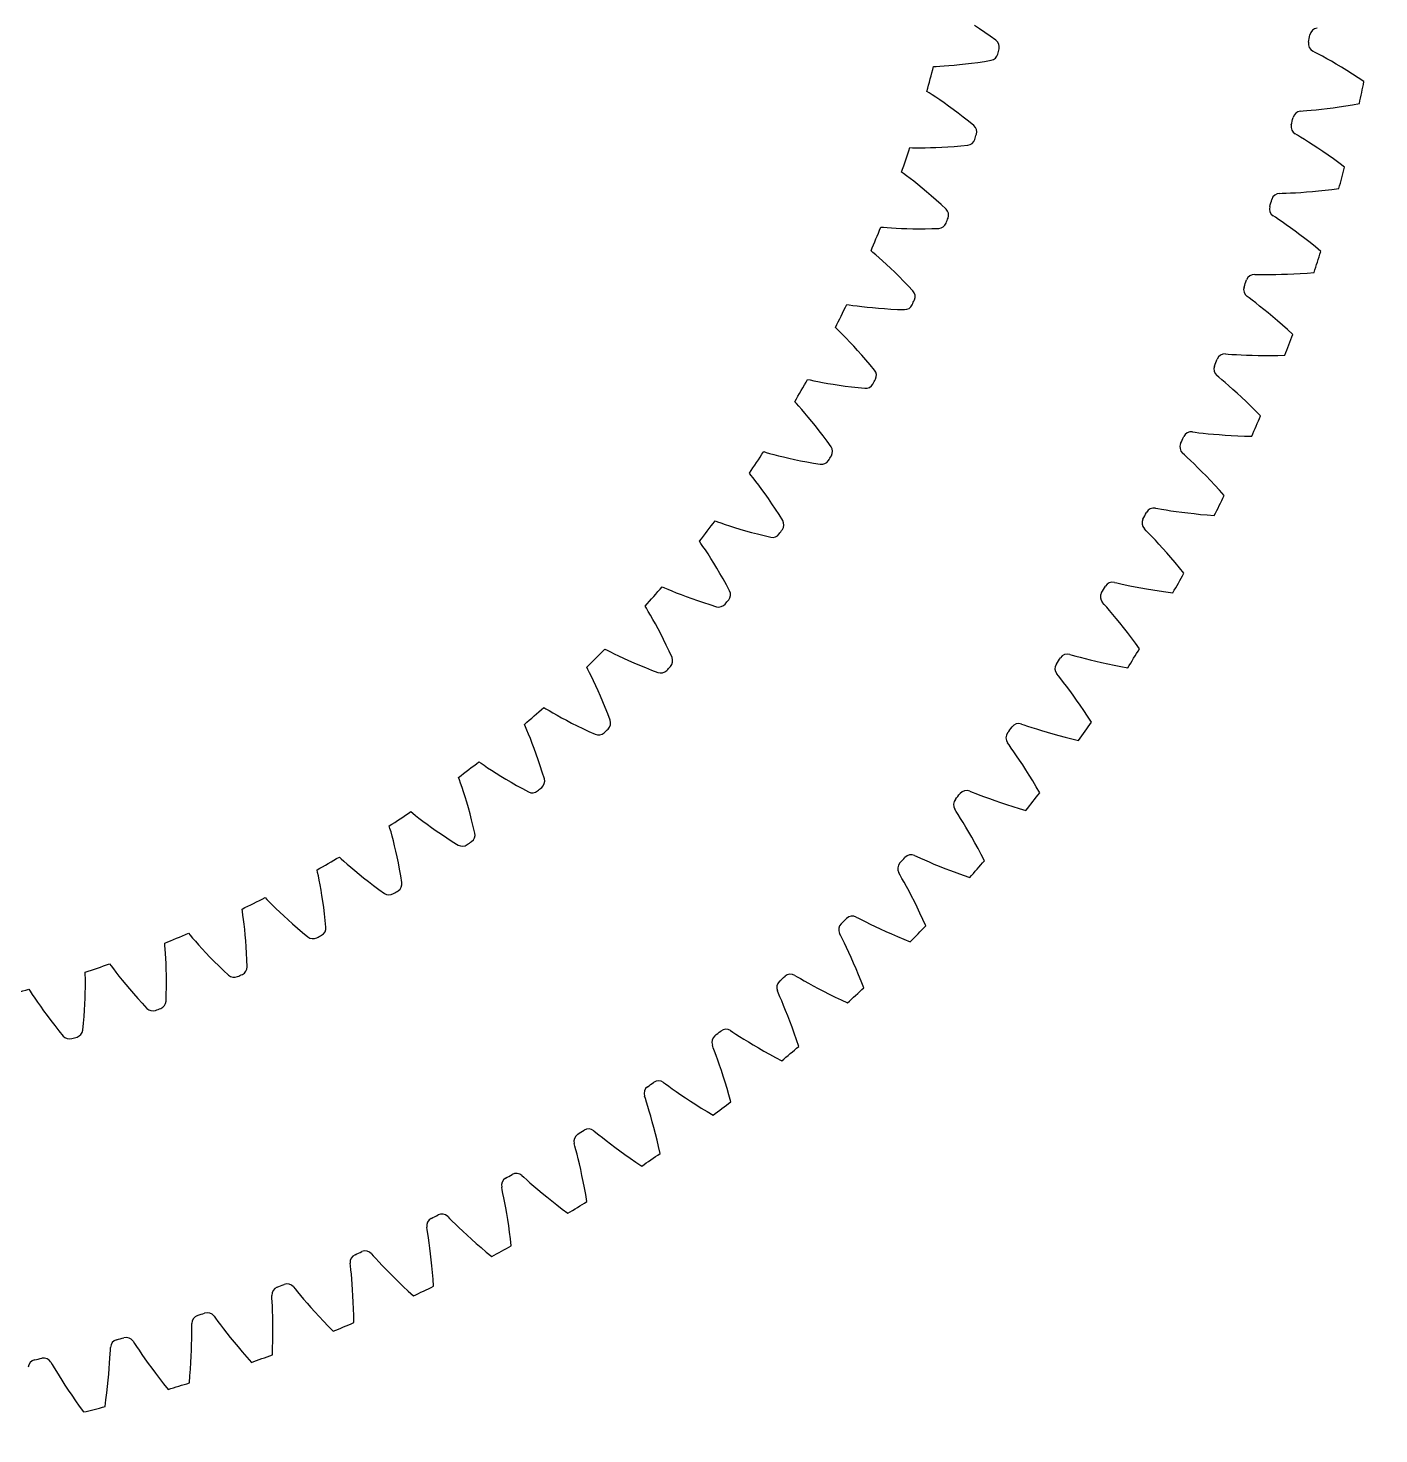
# Model space of a CAD drawing. Header units: millimetres. Extents: x -90 to 90, y -90 to 90.
# Drawn here: x -9.4 to 39.8, y -61.6 to -10.3 of the extents above; entities that cross this region are included whole.
import ezdxf

# ---------------------------------------------------------------- set-up
doc = ezdxf.new("R2010")
doc.units = ezdxf.units.MM

msp = doc.modelspace()

# ---------------------------------------------------------------- linework, layer by layer
at = {"layer": 'outer'}
msp.add_circle((0, 0), 90.087573, dxfattribs=at)
at = {"layer": 'thin_ring_external'}
for p, q in [((37.506953, -11.216888), (37.423847, -11.171244)), ((37.628694, -11.282355), (37.506953, -11.216888)), ((37.770674, -11.360193), (37.628694, -11.282355)), ((37.927481, -11.448), (37.770674, -11.360193)), ((38.096192, -11.544601), (37.927481, -11.448)), ((38.274918, -11.649318), (38.096192, -11.544601)), ((38.462314, -11.761716), (38.274918, -11.649318)), ((38.657362, -11.881505), (38.462314, -11.761716)), ((38.859255, -12.00848), (38.657362, -11.881505)), ((39.067335, -12.142497), (38.859255, -12.00848)), ((39.281048, -12.283451), (39.067335, -12.142497)), ((37.363087, -13.32709), (37.541875, -13.308826)), ((37.541875, -13.308826), (37.735081, -13.287222)), ((37.735081, -13.287222), (37.940702, -13.262151)), ((37.940702, -13.262151), (38.157331, -13.233477)), ((38.157331, -13.233477), (38.383919, -13.201061)), ((38.383919, -13.201061), (38.619645, -13.16477)), ((38.619645, -13.16477), (38.863846, -13.124476)), ((38.863846, -13.124476), (39.115973, -13.080055)), ((36.969736, -13.362657), (37.064136, -13.353796)), ((37.064136, -13.353796), (37.201867, -13.342098)), ((37.201867, -13.342098), (37.363087, -13.32709)), ((36.856589, -14.240717), (36.775922, -14.190889)), ((36.974828, -14.312314), (36.856589, -14.240717)), ((37.112648, -14.397301), (36.974828, -14.312314)), ((37.264768, -14.492999), (37.112648, -14.397301)), ((37.428326, -14.598089), (37.264768, -14.492999)), ((37.601472, -14.711795), (37.428326, -14.598089)), ((37.782885, -14.833615), (37.601472, -14.711795)), ((37.971561, -14.963207), (37.782885, -14.833615)), ((38.166708, -15.100325), (37.971561, -14.963207)), ((38.367673, -15.244792), (38.166708, -15.100325)), ((38.57391, -15.396475), (38.367673, -15.244792)), ((36.210508, -16.356256), (36.305238, -16.352227)), ((36.305238, -16.352227), (36.443387, -16.347576)), ((36.443387, -16.347576), (36.605163, -16.34082)), ((36.605163, -16.34082), (36.784649, -16.331709)), ((36.784649, -16.331709), (36.978706, -16.319999)), ((36.978706, -16.319999), (37.185339, -16.305459)), ((37.185339, -16.305459), (37.40315, -16.287883)), ((37.40315, -16.287883), (37.631098, -16.26708)), ((37.631098, -16.26708), (37.868369, -16.242873)), ((37.868369, -16.242873), (38.114309, -16.2151)), ((38.114309, -16.2151), (38.368375, -16.183611)), ((36.052674, -17.227393), (35.974657, -17.173511)), ((36.167103, -17.304935), (36.052674, -17.227393)), ((36.300405, -17.396847), (36.167103, -17.304935)), ((36.447439, -17.500188), (36.300405, -17.396847)), ((36.605418, -17.613493), (36.447439, -17.500188)), ((36.772532, -17.735891), (36.605418, -17.613493)), ((36.947488, -17.866815), (36.772532, -17.735891)), ((37.129302, -18.005872), (36.947488, -17.866815)), ((37.317192, -18.152776), (37.129302, -18.005872)), ((37.510519, -18.307316), (37.317192, -18.152776)), ((37.708742, -18.469331), (37.510519, -18.307316)), ((35.299415, -19.307183), (35.394228, -19.307996)), ((35.394228, -19.307996), (35.532433, -19.310406)), ((35.532433, -19.310406), (35.694343, -19.311919)), ((35.694343, -19.311919), (35.874061, -19.311985)), ((35.874061, -19.311985), (36.068463, -19.310198)), ((36.068463, -19.310198), (36.275569, -19.306229)), ((36.275569, -19.306229), (36.493993, -19.299797)), ((36.493993, -19.299797), (36.722706, -19.29066)), ((36.722706, -19.29066), (36.960904, -19.278599)), ((36.960904, -19.278599), (37.207941, -19.263421)), ((37.207941, -19.263421), (37.463283, -19.244945)), ((35.097307, -20.169125), (35.022143, -20.11133)), ((35.207628, -20.252408), (35.097307, -20.169125)), ((35.336062, -20.351007), (35.207628, -20.252408)), ((35.477628, -20.461721), (35.336062, -20.351007)), ((35.629615, -20.582944), (35.477628, -20.461721)), ((35.790262, -20.713716), (35.629615, -20.582944)), ((35.958304, -20.853403), (35.790262, -20.713716)), ((36.13278, -21.001561), (35.958304, -20.853403)), ((36.312925, -21.157868), (36.13278, -21.001561)), ((36.498108, -21.322077), (36.312925, -21.157868)), ((36.6878, -21.494002), (36.498108, -21.322077)), ((34.238835, -22.20774), (34.333482, -22.213393)), ((34.333482, -22.213393), (34.471385, -22.222857)), ((34.471385, -22.222857), (34.633006, -22.232635)), ((34.633006, -22.232635), (34.812486, -22.241877)), ((34.812486, -22.241877), (35.006726, -22.250019)), ((35.006726, -22.250019), (35.213764, -22.25663)), ((35.213764, -22.25663), (35.432232, -22.26136)), ((35.432232, -22.26136), (35.661113, -22.263912)), ((35.661113, -22.263912), (35.899616, -22.26403)), ((35.899616, -22.26403), (36.147106, -22.261485)), ((36.147106, -22.261485), (36.403059, -22.256072)), ((33.992979, -23.058238), (33.920864, -22.99668)), ((34.098903, -23.147045), (33.992979, -23.058238)), ((34.222136, -23.252074), (34.098903, -23.147045)), ((34.357864, -23.369872), (34.222136, -23.252074)), ((34.503463, -23.498697), (34.357864, -23.369872)), ((34.657223, -23.637501), (34.503463, -23.498697)), ((34.817914, -23.785586), (34.657223, -23.637501)), ((34.984597, -23.94246), (34.817914, -23.785586)), ((35.156526, -24.107761), (34.984597, -23.94246)), ((35.333083, -24.281212), (35.156526, -24.107761)), ((35.513748, -24.462599), (35.333083, -24.281212)), ((33.031535, -25.05036), (33.12577, -25.060838)), ((33.12577, -25.060838), (33.263009, -25.077331)), ((33.263009, -25.077331), (33.42392, -25.095348)), ((33.42392, -25.095348), (33.602694, -25.113743)), ((33.602694, -25.113743), (33.796265, -25.131792)), ((33.796265, -25.131792), (34.002695, -25.148966)), ((34.002695, -25.148966), (34.220637, -25.164845)), ((34.220637, -25.164845), (34.449089, -25.179081)), ((34.449089, -25.179081), (34.687275, -25.191377)), ((34.687275, -25.191377), (34.934571, -25.201472)), ((34.934571, -25.201472), (35.190467, -25.209135)), ((32.742572, -25.887195), (32.673694, -25.822035)), ((32.843824, -25.981295), (32.742572, -25.887195)), ((32.961532, -26.092479), (32.843824, -25.981295)), ((33.091069, -26.217053), (32.961532, -26.092479)), ((33.2299, -26.353145), (33.091069, -26.217053)), ((33.376372, -26.499619), (33.2299, -26.353145)), ((33.529292, -26.655716), (33.376372, -26.499619)), ((33.687748, -26.820896), (33.529292, -26.655716)), ((33.851012, -26.99476), (33.687748, -26.820896)), ((34.018482, -27.177), (33.851012, -26.99476)), ((34.18965, -27.367375), (34.018482, -27.177)), ((31.680663, -27.827626), (31.77424, -27.842902)), ((31.77424, -27.842902), (31.910458, -27.866381)), ((31.910458, -27.866381), (32.07024, -27.892591)), ((32.07024, -27.892591), (32.247841, -27.92009)), ((32.247841, -27.92009), (32.440238, -27.948)), ((32.440238, -27.948), (32.645522, -27.975692)), ((32.645522, -27.975692), (32.862368, -28.002678)), ((32.862368, -28.002678), (33.089795, -28.02856)), ((33.089795, -28.02856), (33.327043, -28.053002)), ((33.327043, -28.053002), (33.573501, -28.075711)), ((33.573501, -28.075711), (33.828672, -28.09643)), ((31.349348, -28.648615), (31.283887, -28.580023)), ((31.445663, -28.747762), (31.349348, -28.648615)), ((31.557541, -28.864811), (31.445663, -28.747762)), ((31.680547, -28.995837), (31.557541, -28.864811)), ((31.812249, -29.13884), (31.680547, -28.995837)), ((31.95105, -29.292602), (31.812249, -29.13884)), ((32.0958, -29.456303), (31.95105, -29.292602)), ((32.245616, -29.629359), (32.0958, -29.456303)), ((32.399789, -29.811333), (32.245616, -29.629359)), ((32.557735, -30.001886), (32.399789, -29.811333)), ((32.71896, -30.200753), (32.557735, -30.001886)), ((30.189745, -30.532293), (30.282419, -30.552327)), ((30.282419, -30.552327), (30.417261, -30.582731)), ((30.417261, -30.582731), (30.575496, -30.617066)), ((30.575496, -30.617066), (30.751462, -30.653597)), ((30.751462, -30.653597), (30.942182, -30.691294)), ((30.942182, -30.691294), (31.145785, -30.729432)), ((31.145785, -30.729432), (31.36097, -30.767455)), ((31.36097, -30.767455), (31.586779, -30.804916)), ((31.586779, -30.804916), (31.822469, -30.84144)), ((31.822469, -30.84144), (32.067446, -30.876704)), ((32.067446, -30.876704), (32.321226, -30.910425)), ((29.816942, -31.335293), (29.755068, -31.263449)), ((29.908068, -31.439229), (29.816942, -31.335293)), ((30.013824, -31.561838), (29.908068, -31.439229)), ((30.129979, -31.698974), (30.013824, -31.561838)), ((30.254207, -31.848516), (30.129979, -31.698974)), ((30.384977, -32.009164), (30.254207, -31.848516)), ((30.521179, -32.180043), (30.384977, -32.009164)), ((30.661963, -32.360523), (30.521179, -32.180043)), ((30.806643, -32.550131), (30.661963, -32.360523)), ((30.954654, -32.748501), (30.806643, -32.550131)), ((31.105514, -32.95534), (30.954654, -32.748501)), ((28.562669, -33.157304), (28.6542, -33.182045)), ((28.6542, -33.182045), (28.787313, -33.219294)), ((28.787313, -33.219294), (28.943589, -33.261663)), ((28.943589, -33.261663), (29.117459, -33.307132)), ((29.117459, -33.307132), (29.306006, -33.354518)), ((29.306006, -33.354518), (29.507396, -33.403002)), ((29.507396, -33.403002), (29.720359, -33.451963)), ((29.720359, -33.451963), (29.943961, -33.500906)), ((29.943961, -33.500906), (30.177478, -33.549416)), ((30.177478, -33.549416), (30.420336, -33.597143)), ((30.420336, -33.597143), (30.672063, -33.643778)), ((28.149351, -33.940222), (28.091227, -33.865312)), ((28.235051, -34.048675), (28.149351, -33.940222)), ((28.334408, -34.176524), (28.235051, -34.048675)), ((28.44341, -34.319413), (28.334408, -34.176524)), ((28.559841, -34.475102), (28.44341, -34.319413)), ((28.682237, -34.642218), (28.559841, -34.475102)), ((28.809536, -34.819829), (28.682237, -34.642218)), ((28.940921, -35.007261), (28.809536, -34.819829)), ((29.075731, -35.20401), (28.940921, -35.007261)), ((29.213419, -35.409678), (29.075731, -35.20401)), ((26.803681, -35.695813), (26.893829, -35.725195)), ((26.893829, -35.725195), (27.024867, -35.769192)), ((27.024867, -35.769192), (27.178775, -35.819485)), ((27.178775, -35.819485), (27.350098, -35.873773)), ((29.353521, -35.623951), (29.213419, -35.409678)), ((27.350098, -35.873773), (27.535979, -35.930724)), ((27.535979, -35.930724), (27.73463, -35.989428)), ((27.73463, -35.989428), (27.944816, -36.0492)), ((27.944816, -36.0492), (28.165627, -36.109495)), ((28.165627, -36.109495), (28.396362, -36.169866)), ((28.396362, -36.169866), (28.636466, -36.229931)), ((28.636466, -36.229931), (28.885484, -36.289359)), ((26.350926, -36.456605), (26.296703, -36.378824)), ((26.430977, -36.569292), (26.350926, -36.456605)), ((26.523676, -36.702048), (26.430977, -36.569292)), ((26.62524, -36.850315), (26.523676, -36.702048)), ((26.733569, -37.011747), (26.62524, -36.850315)), ((26.847272, -37.184894), (26.733569, -37.011747)), ((26.965337, -37.368773), (26.847272, -37.184894)), ((27.086979, -37.56267), (26.965337, -37.368773)), ((27.211568, -37.766045), (27.086979, -37.56267)), ((27.338575, -37.978476), (27.211568, -37.766045)), ((24.91737, -38.141194), (25.005901, -38.175141)), ((25.005901, -38.175141), (25.134521, -38.225772)), ((25.134521, -38.225772), (25.28566, -38.283858)), ((25.28566, -38.283858), (25.453987, -38.346823)), ((25.453987, -38.346823), (25.636718, -38.413191)), ((25.636718, -38.413191), (25.832113, -38.481962)), ((27.467553, -38.199623), (27.338575, -37.978476)), ((24.426359, -38.877876), (24.376178, -38.797428)), ((24.500552, -38.994504), (24.426359, -38.877876)), ((25.832113, -38.481962), (26.038972, -38.552387)), ((26.038972, -38.552387), (26.256416, -38.623879)), ((26.256416, -38.623879), (26.483768, -38.695953)), ((26.483768, -38.695953), (26.720492, -38.768199)), ((26.720492, -38.768199), (26.96615, -38.840264)), ((24.586352, -39.13182), (24.500552, -38.994504)), ((24.680212, -39.28508), (24.586352, -39.13182)), ((24.780157, -39.451832), (24.680212, -39.28508)), ((24.884871, -39.63056), (24.780157, -39.451832)), ((24.993393, -39.820227), (24.884871, -39.63056)), ((25.104976, -40.020082), (24.993393, -39.820227)), ((25.219017, -40.229553), (25.104976, -40.020082)), ((25.335012, -40.448192), (25.219017, -40.229553)), ((25.45253, -40.675636), (25.335012, -40.448192)), ((22.908657, -40.48707), (22.995339, -40.525493)), ((22.995339, -40.525493), (23.121206, -40.582625)), ((23.121206, -40.582625), (23.269182, -40.648353)), ((23.269182, -40.648353), (23.434075, -40.71983)), ((23.434075, -40.71983), (23.613178, -40.795443)), ((23.613178, -40.795443), (23.804807, -40.8741)), ((23.804807, -40.8741), (24.0078, -40.954996)), ((24.0078, -40.954996), (24.22131, -41.037498)), ((22.380671, -41.19772), (22.334663, -41.114815)), ((22.448812, -41.317984), (22.380671, -41.19772)), ((22.527488, -41.459501), (22.448812, -41.317984)), ((22.613401, -41.617354), (22.527488, -41.459501)), ((24.22131, -41.037498), (24.444686, -41.121086)), ((24.444686, -41.121086), (24.677412, -41.205326)), ((24.677412, -41.205326), (24.91907, -41.28984)), ((22.704701, -41.788992), (22.613401, -41.617354)), ((22.800152, -41.972833), (22.704701, -41.788992)), ((22.898848, -42.167794), (22.800152, -41.972833)), ((23.000081, -42.373086), (22.898848, -42.167794)), ((23.103278, -42.588107), (23.000081, -42.373086)), ((20.782782, -42.72732), (20.867389, -42.770118)), ((20.867389, -42.770118), (20.990175, -42.833603)), ((20.990175, -42.833603), (21.134602, -42.906801)), ((21.134602, -42.906801), (21.29563, -42.986605)), ((21.29563, -42.986605), (21.470639, -43.071263)), ((23.207958, -42.812383), (23.103278, -42.588107)), ((23.313709, -43.045531), (23.207958, -42.812383)), ((20.219199, -43.410083), (20.177484, -43.324937)), ((20.28111, -43.53367), (20.219199, -43.410083)), ((20.352458, -43.67902), (20.28111, -43.53367)), ((21.470639, -43.071263), (21.658001, -43.159603)), ((21.658001, -43.159603), (21.856599, -43.250759)), ((21.856599, -43.250759), (22.065618, -43.344054)), ((22.065618, -43.344054), (22.284434, -43.438939)), ((22.284434, -43.438939), (22.512555, -43.534952)), ((22.512555, -43.534952), (22.749583, -43.631696)), ((20.430199, -43.841053), (20.352458, -43.67902)), ((20.512616, -44.017129), (20.430199, -43.841053)), ((20.598555, -44.205604), (20.512616, -44.017129)), ((20.687167, -44.405351), (20.598555, -44.205604)), ((20.777786, -44.615544), (20.687167, -44.405351)), ((18.545292, -44.856099), (18.627603, -44.903162)), ((18.627603, -44.903162), (18.746988, -44.972833)), ((18.746988, -44.972833), (18.887489, -45.05331)), ((18.887489, -45.05331), (19.044231, -45.141232)), ((20.869869, -44.835554), (20.777786, -44.615544)), ((20.962961, -45.064882), (20.869869, -44.835554)), ((21.05667, -45.303126), (20.962961, -45.064882)), ((17.947582, -45.509194), (17.910269, -45.422029)), ((18.003102, -45.635781), (17.947582, -45.509194)), ((19.044231, -45.141232), (19.21469, -45.234716)), ((19.21469, -45.234716), (19.397297, -45.332507)), ((19.397297, -45.332507), (19.590982, -45.433685)), ((19.590982, -45.433685), (19.794964, -45.537531)), ((19.794964, -45.537531), (20.00865, -45.643465)), ((18.066935, -45.784585), (18.003102, -45.635781)), ((18.136301, -45.950376), (18.066935, -45.784585)), ((18.20962, -46.130431), (18.136301, -45.950376)), ((20.00865, -45.643465), (20.231571, -45.751001)), ((20.231571, -45.751001), (20.463349, -45.859721)), ((18.285824, -46.323048), (18.20962, -46.130431)), ((18.364121, -46.527059), (18.285824, -46.323048)), ((18.443889, -46.741605), (18.364121, -46.527059)), ((16.202024, -46.867853), (16.281825, -46.919058)), ((16.281825, -46.919058), (16.397496, -46.994734)), ((16.397496, -46.994734), (16.533705, -47.08228)), ((16.533705, -47.08228), (16.685753, -47.17809)), ((18.524618, -46.966029), (18.443889, -46.741605)), ((18.605878, -47.199812), (18.524618, -46.966029)), ((15.571746, -47.489578), (15.538933, -47.400621)), ((15.62073, -47.618834), (15.571746, -47.489578)), ((15.676882, -47.770703), (15.62073, -47.618834)), ((16.685753, -47.17809), (16.851216, -47.280156)), ((16.851216, -47.280156), (17.028592, -47.387144)), ((17.028592, -47.387144), (17.216858, -47.498079)), ((17.216858, -47.498079), (17.415271, -47.612206)), ((17.415271, -47.612206), (17.623269, -47.728912)), ((18.6873, -47.44253), (18.605878, -47.199812)), ((15.737692, -47.93982), (15.676882, -47.770703)), ((15.801721, -48.123383), (15.737692, -47.93982)), ((15.867991, -48.319641), (15.801721, -48.123383)), ((17.623269, -47.728912), (17.840409, -47.84769)), ((17.840409, -47.84769), (18.066333, -47.968103)), ((15.935769, -48.527383), (15.867991, -48.319641)), ((16.004478, -48.745722), (15.935769, -48.527383)), ((13.759092, -48.757335), (13.836173, -48.812547)), ((13.836173, -48.812547), (13.94783, -48.894031)), ((13.94783, -48.894031), (14.07939, -48.988418)), ((14.07939, -48.988418), (14.226349, -49.091867)), ((14.226349, -49.091867), (14.386384, -49.202248)), ((16.073642, -48.973976), (16.004478, -48.745722)), ((16.14286, -49.211603), (16.073642, -48.973976)), ((13.09789, -49.346066), (13.069661, -49.25555)), ((13.14021, -49.477655), (13.09789, -49.346066)), ((13.188534, -49.632193), (13.14021, -49.477655)), ((13.240629, -49.804194), (13.188534, -49.632193)), ((14.386384, -49.202248), (14.558065, -49.318153)), ((14.558065, -49.318153), (14.740421, -49.438557)), ((14.740421, -49.438557), (14.932749, -49.562665)), ((14.932749, -49.562665), (15.134516, -49.689841)), ((15.134516, -49.689841), (15.345308, -49.819551)), ((16.211782, -49.458161), (16.14286, -49.211603)), ((13.295203, -49.990788), (13.240629, -49.804194)), ((13.351365, -50.190172), (13.295203, -49.990788)), ((13.408447, -50.401104), (13.351365, -50.190172)), ((15.345308, -49.819551), (15.564789, -49.951342)), ((11.222867, -50.519614), (11.29703, -50.57869)), ((11.29703, -50.57869), (11.40438, -50.665769)), ((11.40438, -50.665769), (11.530949, -50.76675)), ((13.465918, -50.622667), (13.408447, -50.401104)), ((13.523337, -50.854155), (13.465918, -50.622667)), ((10.532467, -51.073816), (10.508897, -50.981976)), ((10.568013, -51.207394), (10.532467, -51.073816)), ((10.608383, -51.364198), (10.568013, -51.207394)), ((11.530949, -50.76675), (11.672434, -50.877568)), ((11.672434, -50.877568), (11.826624, -50.995977)), ((11.826624, -50.995977), (11.992163, -51.120497)), ((11.992163, -51.120497), (12.168133, -51.250055)), ((13.580331, -51.095006), (13.523337, -50.854155)), ((13.636574, -51.344762), (13.580331, -51.095006)), ((10.651628, -51.538635), (10.608383, -51.364198)), ((10.696603, -51.727771), (10.651628, -51.538635)), ((10.742511, -51.929764), (10.696603, -51.727771)), ((12.168133, -51.250055), (12.353873, -51.383822)), ((12.353873, -51.383822), (12.548884, -51.521133)), ((12.548884, -51.521133), (12.752777, -51.661437)), ((12.752777, -51.661437), (12.965243, -51.804264)), ((8.599969, -52.150093), (8.671018, -52.212879)), ((8.671018, -52.212879), (8.773781, -52.305325)), ((10.788748, -52.143335), (10.742511, -51.929764)), ((10.834831, -52.367543), (10.788748, -52.143335)), ((7.882171, -52.66832), (7.863321, -52.575397)), ((7.91085, -52.803539), (7.882171, -52.66832)), ((8.773781, -52.305325), (8.89503, -52.412638)), ((8.89503, -52.412638), (9.030671, -52.530536)), ((9.030671, -52.530536), (9.178614, -52.656663)), ((9.178614, -52.656663), (9.337579, -52.789473)), ((10.880356, -52.601661), (10.834831, -52.367543)), ((10.924977, -52.845109), (10.880356, -52.601661)), ((7.943161, -52.962199), (7.91085, -52.803539)), ((7.977443, -53.138617), (7.943161, -52.962199)), ((8.012701, -53.329803), (7.977443, -53.138617)), ((9.337579, -52.789473), (9.506705, -52.927847)), ((9.506705, -52.927847), (9.685372, -53.070924)), ((9.685372, -53.070924), (9.873117, -53.218014)), ((9.873117, -53.218014), (10.06958, -53.368545)), ((10.968394, -53.09741), (10.924977, -52.845109)), ((5.897238, -53.644519), (5.964988, -53.710851)), ((5.964988, -53.710851), (6.062898, -53.808424)), ((8.048235, -53.533877), (8.012701, -53.329803)), ((8.083508, -53.74953), (8.048235, -53.533877)), ((8.118082, -53.975799), (8.083508, -53.74953)), ((10.06958, -53.368545), (10.274476, -53.522034)), ((5.153916, -54.125419), (5.139835, -54.031654)), ((5.175653, -54.261926), (5.153916, -54.125419)), ((5.199821, -54.422029), (5.175653, -54.261926)), ((6.062898, -53.808424), (6.178508, -53.921787)), ((6.178508, -53.921787), (6.307953, -54.046457)), ((6.307953, -54.046457), (6.449263, -54.179974)), ((6.449263, -54.179974), (6.601239, -54.320728)), ((8.151593, -54.211936), (8.118082, -53.975799)), ((8.183726, -54.457344), (8.151593, -54.211936)), ((5.22505, -54.599967), (5.199821, -54.422029)), ((5.2505, -54.792704), (5.22505, -54.599967)), ((5.275568, -54.998325), (5.2505, -54.792704)), ((6.601239, -54.320728), (6.763079, -54.467557)), ((6.763079, -54.467557), (6.934207, -54.61957)), ((6.934207, -54.61957), (7.114197, -54.776054)), ((7.114197, -54.776054), (7.302718, -54.936421)), ((8.214203, -54.711534), (8.183726, -54.457344)), ((3.121727, -54.998993), (3.186002, -55.068697)), ((3.186002, -55.068697), (3.278801, -55.171142)), ((3.278801, -55.171142), (3.388473, -55.290261)), ((3.388473, -55.290261), (3.511383, -55.421377)), ((5.299782, -55.215499), (5.275568, -54.998325)), ((5.322758, -55.443238), (5.299782, -55.215499)), ((7.302718, -54.936421), (7.499509, -55.100172)), ((2.354819, -55.44131), (2.345545, -55.346949)), ((2.369558, -55.578749), (2.354819, -55.44131)), ((2.385519, -55.739877), (2.369558, -55.578749)), ((2.401629, -55.918872), (2.385519, -55.739877)), ((3.511383, -55.421377), (3.645691, -55.561936)), ((3.645691, -55.561936), (3.790282, -55.710266)), ((3.790282, -55.710266), (3.944413, -55.865167)), ((5.344168, -55.680778), (5.322758, -55.443238)), ((5.363729, -55.927506), (5.344168, -55.680778)), ((0.280676, -56.20998), (0.341308, -56.282875)), ((0.341308, -56.282875), (0.428755, -56.389925)), ((2.417205, -56.112657), (2.401629, -55.918872)), ((2.431741, -56.31929), (2.417205, -56.112657)), ((2.444835, -56.537417), (2.431741, -56.31929)), ((3.944413, -55.865167), (4.107557, -56.025719)), ((4.107557, -56.025719), (4.279321, -56.19119)), ((4.279321, -56.19119), (4.459408, -56.360974)), ((5.381187, -56.182921), (5.363729, -55.927506)), ((-0.507817, -56.612562), (-0.512261, -56.51785)), ((-0.500115, -56.750574), (-0.507817, -56.612562)), ((-0.492402, -56.912307), (-0.500115, -56.750574)), ((0.428755, -56.389925), (0.532201, -56.514488)), ((0.532201, -56.514488), (0.648256, -56.65171)), ((0.648256, -56.65171), (0.775212, -56.798943)), ((0.775212, -56.798943), (0.912041, -56.954462)), ((2.456153, -56.766032), (2.444835, -56.537417)), ((2.465406, -57.004355), (2.456153, -56.766032)), ((4.459408, -56.360974), (4.647581, -56.534559)), ((-2.618503, -57.274322), (-2.561672, -57.350218)), ((-2.561672, -57.350218), (-2.479805, -57.461593)), ((-0.485452, -57.09189), (-0.492402, -56.912307)), ((-0.479791, -57.286218), (-0.485452, -57.09189)), ((-0.475825, -57.493324), (-0.479791, -57.286218)), ((0.912041, -56.954462), (1.058062, -57.117031)), ((1.058062, -57.117031), (1.212794, -57.285704)), ((1.212794, -57.285704), (1.375886, -57.45973)), ((2.472342, -57.25176), (2.465406, -57.004355)), ((2.476737, -57.507733), (2.472342, -57.25176)), ((-3.426523, -57.636117), (-3.426125, -57.541303)), ((-3.425878, -57.774343), (-3.426523, -57.636117)), ((-3.426433, -57.936259), (-3.425878, -57.774343)), ((-2.479805, -57.461593), (-2.382854, -57.591276)), ((-2.382854, -57.591276), (-2.273957, -57.734244)), ((-2.273957, -57.734244), (-2.154685, -57.887767)), ((-2.154685, -57.887767), (-2.025975, -58.050071)), ((-0.473886, -57.711834), (-0.475825, -57.493324)), ((-0.474256, -57.940729), (-0.473886, -57.711834)), ((1.375886, -57.45973), (1.547068, -57.638487)), ((1.547068, -57.638487), (1.726133, -57.821455)), ((-5.568246, -58.189241), (-5.515365, -58.26794)), ((-5.515365, -58.26794), (-5.439291, -58.38335)), ((-5.439291, -58.38335), (-5.349088, -58.517814)), ((-3.439545, -58.517364), (-3.432932, -58.310326)), ((-3.432932, -58.310326), (-3.428662, -58.115963)), ((-3.428662, -58.115963), (-3.426433, -57.936259)), ((-2.025975, -58.050071), (-1.888446, -58.219883)), ((-1.888446, -58.219883), (-1.742527, -58.396237)), ((-1.742527, -58.396237), (-1.588534, -58.578363)), ((-0.482889, -58.426651), (-0.477184, -58.179214)), ((-0.477184, -58.179214), (-0.474256, -57.940729)), ((-6.420323, -58.988417), (-6.408921, -58.809062)), ((-6.408921, -58.809062), (-6.400099, -58.647385)), ((-6.400099, -58.647385), (-6.393685, -58.509307)), ((-6.393685, -58.509307), (-6.388447, -58.414636)), ((-5.349088, -58.517814), (-5.247633, -58.666157)), ((-5.247633, -58.666157), (-5.136356, -58.82557)), ((-5.136356, -58.82557), (-5.016101, -58.994233)), ((-3.460823, -58.964266), (-3.448766, -58.735689)), ((-3.448766, -58.735689), (-3.439545, -58.517364)), ((-1.588534, -58.578363), (-1.426703, -58.765628)), ((-1.426703, -58.765628), (-1.257214, -58.9575)), ((-0.491571, -58.682514), (-0.482889, -58.426651)), ((-8.560858, -58.952352), (-8.512064, -59.033649)), ((-8.512064, -59.033649), (-8.441982, -59.152792)), ((-8.441982, -59.152792), (-8.358763, -59.291687)), ((-8.358763, -59.291687), (-8.265015, -59.445016)), ((-6.472044, -59.606309), (-6.451688, -59.388739)), ((-6.451688, -59.388739), (-6.434511, -59.182309)), ((-6.434511, -59.182309), (-6.420323, -58.988417)), ((-5.016101, -58.994233), (-4.887422, -59.170847)), ((-4.887422, -59.170847), (-4.750699, -59.354421)), ((-4.750699, -59.354421), (-4.606206, -59.544173)), ((-3.494257, -59.449113), (-3.475924, -59.20229)), ((-3.475924, -59.20229), (-3.460823, -58.964266)), ((-8.265015, -59.445016), (-8.162022, -59.609903)), ((-8.162022, -59.609903), (-8.050536, -59.784487)), ((-8.050536, -59.784487), (-7.931043, -59.96744)), ((-6.522992, -60.070915), (-6.495757, -59.833972)), ((-6.495757, -59.833972), (-6.472044, -59.606309)), ((-4.606206, -59.544173), (-4.454148, -59.739457)), ((-4.454148, -59.739457), (-4.294677, -59.939733)), ((-3.515991, -59.704199), (-3.494257, -59.449113)), ((-7.931043, -59.96744), (-7.803871, -60.157757)), ((-7.803871, -60.157757), (-7.669256, -60.354638)), ((-7.669256, -60.354638), (-7.527367, -60.557432)), ((-6.588635, -60.570123), (-6.553903, -60.31648)), ((-6.553903, -60.31648), (-6.522992, -60.070915)), ((-7.527367, -60.557432), (-7.378331, -60.765589))]:
    msp.add_line(p, q, dxfattribs=at)
for centre, radius, start, end in [((-22, 0), 60.25, 349.625457, 349.886738), ((37.609208, -10.632253), 0.3, 96.524778, 169.886738), ((37.560103, -10.903972), 0.3, 169.625457, 242.987417), ((-22, 0), 62.5, 347.919787, 348.665579), ((-22, 0), 60.25, 346.698628, 346.959909), ((36.988562, -13.662065), 0.3, 93.597949, 166.959909), ((36.925647, -13.930923), 0.3, 166.698628, 240.060588), ((-22, 0), 62.5, 344.992957, 345.73875), ((36.214022, -16.656235), 0.3, 90.671119, 164.033079), ((36.137461, -16.921529), 0.3, 163.771799, 237.133759), ((-22, 0), 60.25, 343.771799, 344.033079), ((-22, 0), 62.5, 342.066128, 342.811921), ((35.287608, -19.60695), 0.3, 87.74429, 161.10625), ((35.1976, -19.867989), 0.3, 160.844969, 234.206929), ((-22, 0), 60.25, 340.844969, 341.10625), ((-22, 0), 62.5, 339.139299, 339.885091), ((-22, 0), 60.25, 337.91814, 338.179421), ((34.211737, -22.506514), 0.3, 84.817461, 158.179421), ((34.108518, -22.762616), 0.3, 157.91814, 231.2801), ((-22, 0), 62.5, 336.21247, 336.958262), ((32.989216, -25.34736), 0.3, 81.890632, 155.252592), ((32.873055, -25.597858), 0.3, 154.991311, 228.353271), ((-22, 0), 60.25, 334.991311, 335.252592), ((-22, 0), 62.5, 333.28564, 334.031433), ((-22, 0), 60.25, 332.064482, 332.325762), ((31.623234, -28.122078), 0.3, 78.963802, 152.325762), ((31.494434, -28.366318), 0.3, 152.064482, 225.426442), ((-22, 0), 62.5, 330.358811, 331.104604), ((-22, 0), 60.25, 329.137652, 329.398933), ((30.117356, -30.823428), 0.3, 76.036973, 149.398933), ((29.976253, -31.060773), 0.3, 149.137652, 222.499612), ((-22, 0), 60.25, 326.210823, 326.472104), ((28.475509, -33.444364), 0.3, 73.110144, 146.472104), ((-22, 0), 62.5, 327.431982, 328.177774), ((28.322471, -33.674194), 0.3, 146.210823, 219.572783), ((-22, 0), 60.25, 323.283994, 323.545275), ((26.701978, -35.978047), 0.3, 70.183314, 143.545275), ((-22, 0), 62.5, 324.505153, 325.250945), ((26.537404, -36.199764), 0.3, 143.283994, 216.645954), ((-22, 0), 60.25, 320.357164, 320.618445), ((24.801388, -38.417868), 0.3, 67.256485, 140.618445), ((-22, 0), 62.5, 321.578323, 322.324116), ((24.625709, -38.630892), 0.3, 140.357164, 213.719125), ((22.778699, -40.75746), 0.3, 64.329656, 137.691616), ((22.592372, -40.961236), 0.3, 137.430335, 210.792295), ((-22, 0), 60.25, 317.430335, 317.691616), ((-22, 0), 62.5, 318.651494, 319.397286), ((20.442698, -43.184718), 0.3, 134.503506, 207.865466), ((-22, 0), 60.25, 314.503506, 314.764787), ((20.639188, -42.990722), 0.3, 61.402827, 134.764787), ((-22, 0), 62.5, 315.724665, 316.470457), ((18.182297, -45.295535), 0.3, 131.576677, 204.938637), ((-22, 0), 60.25, 311.576677, 311.837958), ((18.388436, -45.111825), 0.3, 58.475997, 131.837958), ((-22, 0), 62.5, 312.797835, 313.543628), ((15.817065, -47.288182), 0.3, 128.649847, 202.011807), ((-22, 0), 60.25, 308.649847, 308.911128), ((16.032315, -47.115237), 0.3, 55.549168, 128.911128), ((-22, 0), 62.5, 309.871006, 310.616799), ((13.353172, -49.157459), 0.3, 125.723018, 199.084978), ((-22, 0), 60.25, 305.723018, 305.984299), ((13.576972, -48.99573), 0.3, 52.622339, 125.984299), ((-22, 0), 62.5, 306.944177, 307.689969), ((10.797047, -50.89849), 0.3, 122.796189, 196.158149), ((-22, 0), 60.25, 302.796189, 303.05747), ((11.028813, -50.748399), 0.3, 49.69551, 123.05747), ((-22, 0), 62.5, 304.017348, 304.76314), ((8.155358, -52.506732), 0.3, 119.86936, 193.23132), ((-22, 0), 60.25, 299.86936, 300.13064), ((8.394485, -52.368672), 0.3, 46.76868, 120.13064), ((-22, 0), 62.5, 301.090518, 301.836311), ((5.434997, -53.97799), 0.3, 116.94253, 190.30449), ((-22, 0), 60.25, 296.94253, 297.203811), ((5.680862, -53.85232), 0.3, 43.841851, 117.203811), ((-22, 0), 62.5, 298.163689, 298.909482), ((2.643061, -55.308426), 0.3, 114.015701, 187.377661), ((-22, 0), 60.25, 294.015701, 294.276982), ((2.895022, -55.195474), 0.3, 40.915022, 114.276982), ((-0.213165, -56.494569), 0.3, 111.088872, 184.450832), ((-22, 0), 60.25, 291.088872, 291.350153), ((0.044234, -56.394629), 0.3, 37.988193, 111.350153), ((-22, 0), 62.5, 295.23686, 295.982652), ((-3.126231, -57.533324), 0.3, 108.162042, 181.524003), ((-22, 0), 60.25, 288.162042, 288.423323), ((-2.864064, -57.446658), 0.3, 35.061363, 108.423323), ((-22, 0), 62.5, 292.310031, 293.055823), ((-6.088537, -58.421981), 0.3, 105.235213, 178.597173), ((-22, 0), 60.25, 285.235213, 285.496494), ((-5.822287, -58.348814), 0.3, 32.134534, 105.496494), ((-9.092353, -59.158221), 0.3, 102.308384, 175.670344), ((-22, 0), 60.25, 282.308384, 282.569665), ((-8.822715, -59.098745), 0.3, 29.207705, 102.569665), ((-22, 0), 62.5, 289.383201, 290.128994), ((-22, 0), 62.5, 286.456372, 287.202165), ((-22, 0), 62.5, 283.529543, 284.275335)]:
    msp.add_arc(centre, radius, start, end, dxfattribs=at)
at = {"layer": 'thin_ring_internal'}
for p, q in [((25.274847, -10.364204), (25.087733, -10.241519)), ((25.468302, -10.49468), (25.274847, -10.364204)), ((25.667441, -10.632824), (25.468302, -10.49468)), ((25.871946, -10.777505), (25.667441, -10.632824)), ((23.601031, -11.732795), (23.692735, -11.728882)), ((23.692735, -11.728882), (23.827088, -11.722051)), ((23.827088, -11.722051), (23.984471, -11.712432)), ((23.984471, -11.712432), (24.15914, -11.699777)), ((24.15914, -11.699777), (24.348049, -11.683822)), ((24.348049, -11.683822), (24.549259, -11.664317)), ((24.549259, -11.664317), (24.761412, -11.641032)), ((24.761412, -11.641032), (24.983492, -11.613758)), ((24.983492, -11.613758), (25.214705, -11.5823)), ((25.214705, -11.5823), (25.454406, -11.54648)), ((25.454406, -11.54648), (25.701812, -11.50717)), ((23.43551, -12.688857), (23.358049, -12.639617)), ((23.548448, -12.76195), (23.43551, -12.688857)), ((23.679936, -12.848972), (23.548448, -12.76195)), ((23.824877, -12.947266), (23.679936, -12.848972)), ((23.980499, -13.055537), (23.824877, -12.947266)), ((24.145, -13.173035), (23.980499, -13.055537)), ((24.317087, -13.299276), (24.145, -13.173035)), ((24.495777, -13.433937), (24.317087, -13.299276)), ((24.680284, -13.576786), (24.495777, -13.433937)), ((24.869961, -13.727658), (24.680284, -13.576786)), ((25.064566, -13.885404), (24.869961, -13.727658)), ((22.736034, -14.690124), (22.827798, -14.692218)), ((22.827798, -14.692218), (22.96231, -14.694188)), ((22.96231, -14.694188), (23.119985, -14.694883)), ((23.119985, -14.694883), (23.295108, -14.693679)), ((23.295108, -14.693679), (23.484655, -14.690114)), ((23.484655, -14.690114), (23.686711, -14.68381)), ((23.686711, -14.68381), (23.899933, -14.674451)), ((23.899933, -14.674451), (24.123321, -14.66176)), ((24.123321, -14.66176), (24.356096, -14.645491)), ((24.356096, -14.645491), (24.597627, -14.625425)), ((24.597627, -14.625425), (24.847074, -14.60238)), ((22.508338, -15.633314), (22.434263, -15.579113)), ((22.616254, -15.713637), (22.508338, -15.633314)), ((22.741769, -15.809072), (22.616254, -15.713637)), ((22.87997, -15.916635), (22.741769, -15.809072)), ((23.028178, -16.034853), (22.87997, -15.916635)), ((23.184642, -16.162858), (23.028178, -16.034853)), ((23.348105, -16.300084), (23.184642, -16.162858)), ((23.517604, -16.446143), (23.348105, -16.300084)), ((23.692373, -16.600754), (23.517604, -16.446143)), ((23.871777, -16.763708), (23.692373, -16.600754)), ((24.055649, -16.933845), (23.871777, -16.763708)), ((21.679471, -17.584548), (21.770901, -17.592639)), ((21.770901, -17.592639), (21.904997, -17.603402)), ((21.904997, -17.603402), (22.062288, -17.614408)), ((22.062288, -17.614408), (22.237115, -17.624661)), ((22.237115, -17.624661), (22.42649, -17.6335)), ((22.42649, -17.6335), (22.628525, -17.640425)), ((22.628525, -17.640425), (22.841902, -17.645031)), ((22.841902, -17.645031), (23.065642, -17.646977)), ((23.065642, -17.646977), (23.298983, -17.645968)), ((23.298983, -17.645968), (23.541309, -17.641742)), ((23.541309, -17.641742), (23.79173, -17.635061)), ((21.390575, -18.510827), (21.320203, -18.451897)), ((21.493006, -18.598036), (21.390575, -18.510827)), ((21.61201, -18.701475), (21.493006, -18.598036)), ((21.742881, -18.817847), (21.61201, -18.701475)), ((21.88304, -18.945505), (21.742881, -18.817847)), ((22.030797, -19.083469), (21.88304, -18.945505)), ((22.184934, -19.231092), (22.030797, -19.083469)), ((22.344519, -19.387924), (22.184934, -19.231092)), ((22.508801, -19.553634), (22.344519, -19.387924)), ((22.677164, -19.727973), (22.508801, -19.553634)), ((22.849514, -19.909771), (22.677164, -19.727973)), ((20.435865, -20.403673), (20.52657, -20.417726)), ((20.52657, -20.417726), (20.659675, -20.437236)), ((20.659675, -20.437236), (20.81591, -20.458506)), ((20.81591, -20.458506), (20.989692, -20.480171)), ((20.989692, -20.480171), (21.178083, -20.501377)), ((21.178083, -20.501377), (21.379233, -20.5215)), ((21.379233, -20.5215), (21.591852, -20.540052)), ((21.591852, -20.540052), (21.814986, -20.556628)), ((21.814986, -20.556628), (22.047892, -20.570882)), ((22.047892, -20.570882), (22.289976, -20.582513)), ((22.289976, -20.582513), (22.540298, -20.592225)), ((20.087007, -21.309073), (20.02064, -21.245667)), ((20.183514, -21.402795), (20.087007, -21.309073)), ((20.295499, -21.513796), (20.183514, -21.402795)), ((20.418478, -21.638478), (20.295499, -21.513796)), ((20.549987, -21.775029), (20.418478, -21.638478)), ((20.688405, -21.922361), (20.549987, -21.775029)), ((20.832557, -22.07975), (20.688405, -21.922361)), ((20.981543, -22.246683), (20.832557, -22.07975)), ((21.134636, -22.422783), (20.981543, -22.246683)), ((21.291235, -22.60776), (21.134636, -22.422783)), ((21.451326, -22.800442), (21.291235, -22.60776)), ((19.010543, -23.135425), (19.100135, -23.15538)), ((19.100135, -23.15538), (19.231678, -23.183555)), ((19.231678, -23.183555), (19.386188, -23.214997)), ((19.386188, -23.214997), (19.55818, -23.247982)), ((19.55818, -23.247982), (19.744782, -23.281463)), ((19.744782, -23.281463), (19.944184, -23.3147)), ((19.944184, -23.3147), (20.155135, -23.347118)), ((20.155135, -23.347118), (20.376707, -23.378251)), ((20.376707, -23.378251), (20.608183, -23.407708)), ((20.608183, -23.407708), (20.848987, -23.435148)), ((20.848987, -23.435148), (21.098138, -23.46121)), ((18.603215, -24.01607), (18.541137, -23.948459)), ((18.693387, -24.115903), (18.603215, -24.01607)), ((18.797871, -24.233991), (18.693387, -24.115903)), ((18.912433, -24.366449), (18.797871, -24.233991)), ((19.034729, -24.51131), (18.912433, -24.366449)), ((19.163215, -24.667379), (19.034729, -24.51131)), ((19.296765, -24.833859), (19.163215, -24.667379)), ((19.434513, -25.010179), (19.296765, -24.833859)), ((19.575761, -25.195915), (19.434513, -25.010179)), ((19.719927, -25.390738), (19.575761, -25.195915)), ((19.867073, -25.593477), (19.719927, -25.390738)), ((17.409607, -25.768108), (17.497702, -25.79388)), ((17.497702, -25.79388), (17.627121, -25.830598)), ((17.627121, -25.830598), (17.779243, -25.872078)), ((17.779243, -25.872078), (17.94871, -25.916241)), ((17.94871, -25.916241), (18.132722, -25.961855)), ((18.132722, -25.961855), (18.329524, -26.008062)), ((18.329524, -26.008062), (18.537903, -26.054208)), ((18.537903, -26.054208), (18.756964, -26.099766)), ((18.756964, -26.099766), (18.986018, -26.144299)), ((16.945554, -26.620227), (16.888031, -26.548701)), ((17.029003, -26.725744), (16.945554, -26.620227)), ((18.986018, -26.144299), (19.224512, -26.187429)), ((19.224512, -26.187429), (19.471425, -26.229731)), ((17.125541, -26.850413), (17.029003, -26.725744)), ((17.231194, -26.99008), (17.125541, -26.850413)), ((17.343755, -27.142629), (17.231194, -26.99008)), ((17.461757, -27.306767), (17.343755, -27.142629)), ((17.584133, -27.481625), (17.461757, -27.306767)), ((17.710055, -27.666577), (17.584133, -27.481625)), ((17.838852, -27.861153), (17.710055, -27.666577)), ((17.969968, -28.064988), (17.838852, -27.861153)), ((18.103539, -28.276917), (17.969968, -28.064988)), ((15.639913, -28.290448), (15.726134, -28.321927)), ((15.726134, -28.321927), (15.852874, -28.36703)), ((15.852874, -28.36703), (16.001958, -28.418371)), ((16.001958, -28.418371), (16.168174, -28.473523)), ((16.168174, -28.473523), (16.348808, -28.531075)), ((16.348808, -28.531075), (16.542167, -28.590054)), ((16.542167, -28.590054), (16.747082, -28.649729)), ((16.747082, -28.649729), (16.962694, -28.709518)), ((15.121123, -29.110393), (15.068401, -29.035257)), ((15.197492, -29.221141), (15.121123, -29.110393)), ((16.962694, -28.709518), (17.188345, -28.768936)), ((17.188345, -28.768936), (17.423508, -28.827572)), ((17.423508, -28.827572), (17.667125, -28.885932)), ((15.285669, -29.351857), (15.197492, -29.221141)), ((15.381962, -29.498135), (15.285669, -29.351857)), ((15.484304, -29.657719), (15.381962, -29.498135)), ((15.591318, -29.829224), (15.484304, -29.657719)), ((15.701996, -30.011711), (15.591318, -29.829224)), ((15.815552, -30.204503), (15.701996, -30.011711)), ((15.931348, -30.407086), (15.815552, -30.204503)), ((13.709039, -30.691644), (13.793016, -30.728695)), ((13.793016, -30.728695), (13.916536, -30.781991)), ((16.048851, -30.61906), (15.931348, -30.407086)), ((16.168275, -30.839271), (16.048851, -30.61906)), ((13.916536, -30.781991), (14.061942, -30.842972)), ((14.061942, -30.842972), (14.224195, -30.908877)), ((14.224195, -30.908877), (14.400679, -30.978119)), ((14.400679, -30.978119), (14.589766, -31.049619)), ((14.589766, -31.049619), (14.790339, -31.122569)), ((14.790339, -31.122569), (15.00158, -31.19633)), ((15.00158, -31.19633), (15.222861, -31.270379)), ((13.137733, -31.475903), (13.090038, -31.39748)), ((13.206695, -31.591409), (13.137733, -31.475903)), ((13.286134, -31.727612), (13.206695, -31.591409)), ((13.372654, -31.879874), (13.286134, -31.727612)), ((15.222861, -31.270379), (15.453686, -31.344271)), ((15.453686, -31.344271), (15.692964, -31.418439)), ((13.464339, -32.04581), (13.372654, -31.879874)), ((13.559908, -32.223947), (13.464339, -32.04581)), ((13.658414, -32.413282), (13.559908, -32.223947)), ((13.759117, -32.613088), (13.658414, -32.413282)), ((13.861415, -32.822811), (13.759117, -32.613088)), ((11.625254, -32.961414), (11.706628, -33.003878)), ((11.706628, -33.003878), (11.826397, -33.065138)), ((11.826397, -33.065138), (11.967504, -33.135499)), ((11.967504, -33.135499), (12.125099, -33.211874)), ((12.125099, -33.211874), (12.296676, -33.292511)), ((12.296676, -33.292511), (12.480682, -33.376224)), ((13.964803, -33.042016), (13.861415, -32.822811)), ((14.069569, -33.269566), (13.964803, -33.042016)), ((11.003878, -33.706628), (10.961414, -33.625254)), ((11.065138, -33.826397), (11.003878, -33.706628)), ((12.480682, -33.376224), (12.676055, -33.462136)), ((12.676055, -33.462136), (12.882019, -33.549556)), ((12.882019, -33.549556), (13.097983, -33.637919)), ((13.097983, -33.637919), (13.323481, -33.726748)), ((13.323481, -33.726748), (13.557396, -33.816408)), ((11.135499, -33.967504), (11.065138, -33.826397)), ((11.211874, -34.125099), (11.135499, -33.967504)), ((11.292511, -34.296676), (11.211874, -34.125099)), ((11.376224, -34.480682), (11.292511, -34.296676)), ((11.462136, -34.676055), (11.376224, -34.480682)), ((11.549556, -34.882019), (11.462136, -34.676055)), ((9.39748, -35.090038), (9.475903, -35.137733)), ((9.475903, -35.137733), (9.591409, -35.206695)), ((9.591409, -35.206695), (9.727612, -35.286134)), ((9.727612, -35.286134), (9.879874, -35.372654)), ((11.637919, -35.097983), (11.549556, -34.882019)), ((11.726748, -35.323481), (11.637919, -35.097983)), ((11.816408, -35.557396), (11.726748, -35.323481)), ((8.728695, -35.793016), (8.691644, -35.709039)), ((8.781991, -35.916536), (8.728695, -35.793016)), ((9.879874, -35.372654), (10.04581, -35.464339)), ((10.04581, -35.464339), (10.223947, -35.559908)), ((10.223947, -35.559908), (10.413282, -35.658414)), ((10.413282, -35.658414), (10.613088, -35.759117)), ((10.613088, -35.759117), (10.822811, -35.861415)), ((8.842972, -36.061942), (8.781991, -35.916536)), ((8.908877, -36.224195), (8.842972, -36.061942)), ((8.978119, -36.400679), (8.908877, -36.224195)), ((10.822811, -35.861415), (11.042016, -35.964803)), ((11.042016, -35.964803), (11.269566, -36.069569)), ((9.049619, -36.589766), (8.978119, -36.400679)), ((9.122569, -36.790339), (9.049619, -36.589766)), ((9.19633, -37.00158), (9.122569, -36.790339)), ((7.035257, -37.068401), (7.110393, -37.121123)), ((7.110393, -37.121123), (7.221141, -37.197492)), ((7.221141, -37.197492), (7.351857, -37.285669)), ((7.351857, -37.285669), (7.498135, -37.381962)), ((7.498135, -37.381962), (7.657719, -37.484304)), ((9.270379, -37.222861), (9.19633, -37.00158)), ((9.344271, -37.453686), (9.270379, -37.222861)), ((6.321927, -37.726134), (6.290448, -37.639913)), ((6.36703, -37.852874), (6.321927, -37.726134)), ((6.418371, -38.001958), (6.36703, -37.852874)), ((7.657719, -37.484304), (7.829224, -37.591318)), ((7.829224, -37.591318), (8.011711, -37.701996)), ((8.011711, -37.701996), (8.204503, -37.815552)), ((8.204503, -37.815552), (8.407086, -37.931348)), ((9.418439, -37.692964), (9.344271, -37.453686)), ((6.473523, -38.168174), (6.418371, -38.001958)), ((6.531075, -38.348808), (6.473523, -38.168174)), ((6.590054, -38.542167), (6.531075, -38.348808)), ((8.407086, -37.931348), (8.61906, -38.048851)), ((8.61906, -38.048851), (8.839271, -38.168275)), ((4.548701, -38.888031), (4.620227, -38.945554)), ((6.649729, -38.747082), (6.590054, -38.542167)), ((6.709518, -38.962694), (6.649729, -38.747082)), ((3.79388, -39.497702), (3.768108, -39.409607)), ((4.620227, -38.945554), (4.725744, -39.029003)), ((4.725744, -39.029003), (4.850413, -39.125541)), ((4.850413, -39.125541), (4.99008, -39.231194)), ((4.99008, -39.231194), (5.142629, -39.343755)), ((5.142629, -39.343755), (5.306767, -39.461757)), ((6.768936, -39.188345), (6.709518, -38.962694)), ((6.827572, -39.423508), (6.768936, -39.188345)), ((6.885932, -39.667125), (6.827572, -39.423508)), ((3.830598, -39.627121), (3.79388, -39.497702)), ((3.872078, -39.779243), (3.830598, -39.627121)), ((3.916241, -39.94871), (3.872078, -39.779243)), ((3.961855, -40.132722), (3.916241, -39.94871)), ((5.306767, -39.461757), (5.481625, -39.584133)), ((5.481625, -39.584133), (5.666577, -39.710055)), ((5.666577, -39.710055), (5.861153, -39.838852)), ((5.861153, -39.838852), (6.064988, -39.969968)), ((4.008062, -40.329524), (3.961855, -40.132722)), ((4.054208, -40.537903), (4.008062, -40.329524)), ((6.064988, -39.969968), (6.276917, -40.103539)), ((1.948459, -40.541137), (2.01607, -40.603215)), ((2.01607, -40.603215), (2.115903, -40.693387)), ((2.115903, -40.693387), (2.233991, -40.797871)), ((2.233991, -40.797871), (2.366449, -40.912433)), ((2.366449, -40.912433), (2.51131, -41.034729)), ((4.099766, -40.756964), (4.054208, -40.537903)), ((4.144299, -40.986018), (4.099766, -40.756964)), ((1.15538, -41.100135), (1.135425, -41.010543)), ((1.183555, -41.231678), (1.15538, -41.100135)), ((1.214997, -41.386188), (1.183555, -41.231678)), ((1.247982, -41.55818), (1.214997, -41.386188)), ((2.51131, -41.034729), (2.667379, -41.163215)), ((2.667379, -41.163215), (2.833859, -41.296765)), ((2.833859, -41.296765), (3.010179, -41.434513)), ((3.010179, -41.434513), (3.195915, -41.575761)), ((4.187429, -41.224512), (4.144299, -40.986018)), ((4.229731, -41.471425), (4.187429, -41.224512)), ((1.281463, -41.744782), (1.247982, -41.55818)), ((1.3147, -41.944184), (1.281463, -41.744782)), ((1.347118, -42.155135), (1.3147, -41.944184)), ((3.195915, -41.575761), (3.390738, -41.719927)), ((3.390738, -41.719927), (3.593477, -41.867073)), ((-1.582274, -42.52657), (-1.596327, -42.435865)), ((-0.754333, -42.02064), (-0.690927, -42.087007)), ((-0.690927, -42.087007), (-0.597205, -42.183514)), ((-0.597205, -42.183514), (-0.486204, -42.295499)), ((-0.486204, -42.295499), (-0.361522, -42.418478)), ((-0.361522, -42.418478), (-0.224971, -42.549987)), ((1.378251, -42.376707), (1.347118, -42.155135)), ((1.407708, -42.608183), (1.378251, -42.376707)), ((-1.562764, -42.659675), (-1.582274, -42.52657)), ((-1.541494, -42.81591), (-1.562764, -42.659675)), ((-1.519829, -42.989692), (-1.541494, -42.81591)), ((-1.498623, -43.178083), (-1.519829, -42.989692)), ((-0.224971, -42.549987), (-0.077639, -42.688405)), ((-0.077639, -42.688405), (0.07975, -42.832557)), ((0.07975, -42.832557), (0.246683, -42.981543)), ((0.246683, -42.981543), (0.422783, -43.134636)), ((1.435148, -42.848987), (1.407708, -42.608183)), ((1.46121, -43.098138), (1.435148, -42.848987)), ((-3.548103, -43.320203), (-3.489173, -43.390575)), ((-3.489173, -43.390575), (-3.401964, -43.493006)), ((-3.401964, -43.493006), (-3.298525, -43.61201)), ((-1.4785, -43.379233), (-1.498623, -43.178083)), ((-1.459948, -43.591852), (-1.4785, -43.379233)), ((0.422783, -43.134636), (0.60776, -43.291235)), ((0.60776, -43.291235), (0.800442, -43.451326)), ((-4.407361, -43.770901), (-4.415452, -43.679471)), ((-4.396598, -43.904997), (-4.407361, -43.770901)), ((-4.385592, -44.062288), (-4.396598, -43.904997)), ((-3.298525, -43.61201), (-3.182153, -43.742881)), ((-3.182153, -43.742881), (-3.054495, -43.88304)), ((-3.054495, -43.88304), (-2.916531, -44.030797)), ((-2.916531, -44.030797), (-2.768908, -44.184934)), ((-1.443372, -43.814986), (-1.459948, -43.591852)), ((-1.429118, -44.047892), (-1.443372, -43.814986)), ((-1.417487, -44.289976), (-1.429118, -44.047892)), ((-6.420887, -44.434263), (-6.366686, -44.508338)), ((-6.366686, -44.508338), (-6.286363, -44.616254)), ((-4.375339, -44.237115), (-4.385592, -44.062288)), ((-4.3665, -44.42649), (-4.375339, -44.237115)), ((-4.359575, -44.628525), (-4.3665, -44.42649)), ((-2.768908, -44.184934), (-2.612076, -44.344519)), ((-2.612076, -44.344519), (-2.446366, -44.508801)), ((-2.446366, -44.508801), (-2.272027, -44.677164)), ((-1.407775, -44.540298), (-1.417487, -44.289976)), ((-7.307782, -44.827798), (-7.309876, -44.736034)), ((-7.305812, -44.96231), (-7.307782, -44.827798)), ((-7.305117, -45.119985), (-7.305812, -44.96231)), ((-6.286363, -44.616254), (-6.190928, -44.741769)), ((-6.190928, -44.741769), (-6.083365, -44.87997)), ((-6.083365, -44.87997), (-5.965147, -45.028178)), ((-5.965147, -45.028178), (-5.837142, -45.184642)), ((-4.354969, -44.841902), (-4.359575, -44.628525)), ((-4.353023, -45.065642), (-4.354969, -44.841902)), ((-4.354032, -45.298983), (-4.353023, -45.065642)), ((-2.272027, -44.677164), (-2.090229, -44.849514)), ((-9.360383, -45.358049), (-9.311143, -45.43551)), ((-9.311143, -45.43551), (-9.23805, -45.548448)), ((-9.23805, -45.548448), (-9.151028, -45.679936)), ((-7.31619, -45.686711), (-7.309886, -45.484655)), ((-7.309886, -45.484655), (-7.306321, -45.295108)), ((-7.306321, -45.295108), (-7.305117, -45.119985)), ((-5.837142, -45.184642), (-5.699916, -45.348105)), ((-5.699916, -45.348105), (-5.553857, -45.517604)), ((-5.553857, -45.517604), (-5.399246, -45.692373)), ((-4.364939, -45.79173), (-4.358258, -45.541309)), ((-4.358258, -45.541309), (-4.354032, -45.298983)), ((-9.151028, -45.679936), (-9.052734, -45.824877)), ((-9.052734, -45.824877), (-8.944463, -45.980499)), ((-8.944463, -45.980499), (-8.826965, -46.145)), ((-7.33824, -46.123321), (-7.325549, -45.899933)), ((-7.325549, -45.899933), (-7.31619, -45.686711)), ((-5.399246, -45.692373), (-5.236292, -45.871777)), ((-5.236292, -45.871777), (-5.066155, -46.055649)), ((-8.826965, -46.145), (-8.700724, -46.317087)), ((-8.700724, -46.317087), (-8.566063, -46.495777)), ((-8.566063, -46.495777), (-8.423214, -46.680284)), ((-7.39762, -46.847074), (-7.374575, -46.597627)), ((-7.374575, -46.597627), (-7.354509, -46.356096)), ((-7.354509, -46.356096), (-7.33824, -46.123321)), ((-8.423214, -46.680284), (-8.272342, -46.869961)), ((-8.272342, -46.869961), (-8.114596, -47.064566))]:
    msp.add_line(p, q, dxfattribs=at)
for centre, radius, start, end in [((25.693694, -11.018805), 0.3, 346.991049, 53.546133), ((-22, 0), 49.25, 346.758951, 346.991049), ((-22, 0), 47.086224, 344.428805, 345.571195), ((25.648667, -11.211915), 0.3, 280.203867, 346.758951), ((24.870914, -14.11453), 0.3, 343.241049, 49.796133), ((-22, 0), 49.25, 343.008951, 343.241049), ((-22, 0), 47.086224, 340.678805, 341.821195), ((24.813353, -14.304282), 0.3, 276.453867, 343.008951), ((23.847425, -17.149814), 0.3, 339.491049, 46.046133), ((-22, 0), 49.25, 339.258951, 339.491049), ((-22, 0), 47.086224, 336.928805, 338.071195), ((23.777577, -17.335395), 0.3, 272.703867, 339.258951), ((22.627611, -20.11166), 0.3, 335.741049, 42.296133), ((-22, 0), 47.086224, 333.178805, 334.321195), ((22.545775, -20.292275), 0.3, 268.953867, 335.508951), ((-22, 0), 49.25, 335.508951, 335.741049), ((21.216694, -22.987385), 0.3, 331.991049, 38.546133), ((-22, 0), 47.086224, 329.428805, 330.571195), ((21.123221, -23.162261), 0.3, 265.203867, 331.758951), ((-22, 0), 49.25, 331.758951, 331.991049), ((19.620717, -25.764674), 0.3, 328.241049, 34.796133), ((-22, 0), 47.086224, 325.678805, 326.821195), ((19.516006, -25.933062), 0.3, 261.453867, 328.008951), ((-22, 0), 49.25, 328.008951, 328.241049), ((-22, 0), 47.086224, 321.928805, 323.071195), ((-22, 0), 49.25, 324.258951, 324.491049), ((17.846513, -28.431635), 0.3, 324.491049, 31.046133), ((17.731014, -28.592814), 0.3, 257.703867, 324.258951), ((-22, 0), 47.086224, 318.178805, 319.321195), ((-22, 0), 49.25, 320.508951, 320.741049), ((15.901681, -30.976848), 0.3, 320.741049, 27.296133), ((15.775887, -31.130128), 0.3, 253.953867, 320.508951), ((-22, 0), 47.086224, 314.428805, 315.571195), ((13.794548, -33.389412), 0.3, 316.991049, 23.546133), ((13.658998, -33.534137), 0.3, 250.203867, 316.758951), ((-22, 0), 49.25, 316.758951, 316.991049), ((-22, 0), 47.086224, 310.678805, 311.821195), ((11.534137, -35.658998), 0.3, 313.241049, 19.796133), ((11.389412, -35.794548), 0.3, 246.453867, 313.008951), ((-22, 0), 49.25, 313.008951, 313.241049), ((-22, 0), 47.086224, 306.928805, 308.071195), ((9.130128, -37.775887), 0.3, 309.491049, 16.046133), ((8.976848, -37.901681), 0.3, 242.703867, 309.258951), ((-22, 0), 49.25, 309.258951, 309.491049), ((-22, 0), 47.086224, 303.178805, 304.321195), ((6.592814, -39.731014), 0.3, 305.741049, 12.296133), ((6.431635, -39.846513), 0.3, 238.953867, 305.508951), ((-22, 0), 49.25, 305.508951, 305.741049), ((-22, 0), 47.086224, 299.428805, 300.571195), ((3.933062, -41.516006), 0.3, 301.991049, 8.546133), ((3.764674, -41.620717), 0.3, 235.203867, 301.758951), ((-22, 0), 49.25, 301.758951, 301.991049), ((-22, 0), 47.086224, 295.678805, 296.821195), ((-22, 0), 47.086224, 291.928805, 293.071195), ((0.987385, -43.216694), 0.3, 231.453867, 298.008951), ((-22, 0), 49.25, 298.008951, 298.241049), ((1.162261, -43.123221), 0.3, 298.241049, 4.796133), ((-22, 0), 47.086224, 288.178805, 289.321195), ((-1.707725, -44.545775), 0.3, 294.491049, 1.046133), ((-1.88834, -44.627611), 0.3, 227.703867, 294.258951), ((-22, 0), 49.25, 294.258951, 294.491049), ((-22, 0), 47.086224, 284.428805, 285.571195), ((-4.850186, -45.847425), 0.3, 223.953867, 290.508951), ((-22, 0), 49.25, 290.508951, 290.741049), ((-4.664605, -45.777577), 0.3, 290.741049, 357.296133), ((-7.88547, -46.870914), 0.3, 220.203867, 286.758951), ((-22, 0), 49.25, 286.758951, 286.991049), ((-7.695718, -46.813353), 0.3, 286.991049, 353.546133)]:
    msp.add_arc(centre, radius, start, end, dxfattribs=at)

doc.saveas('drawing.dxf')
